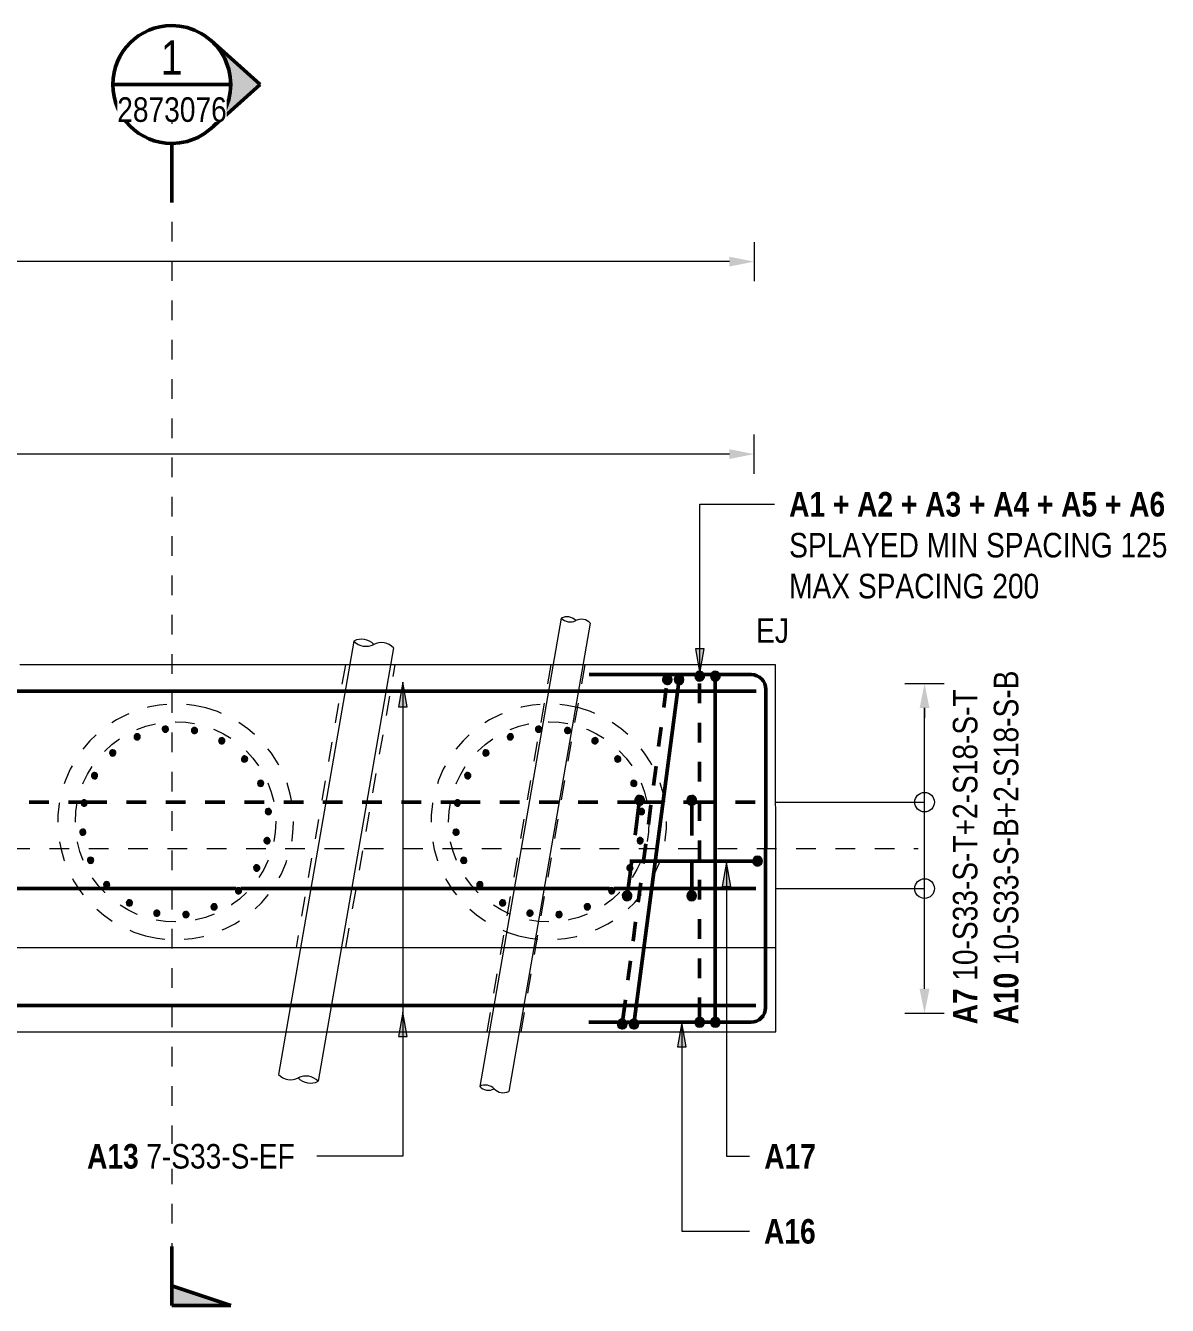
# Model space of a CAD drawing. Header units: metres. Extents: x -1137 to -1030, y 3 to 549.
# Drawn here: x -1108.86 to -1103.05, y 542.79 to 549.31 of the extents above; entities that cross this region are included whole.
import ezdxf

# ---------------------------------------------------------------- set-up
doc = ezdxf.new("R2010")
doc.units = ezdxf.units.M
for name, pattern in [('Dot_Section Line', [0.02, 0, -0.02]), ('JacobsDash', [0.0045, 0.003, -0.0015]), ('JacobsGridLine', [0.0145, 0.01, -0.001, 0.0025, -0.001])]:
    doc.linetypes.add(name, pattern=pattern)
for name, color, linetype, lineweight in [('A-ANNO-NOTE', 7, 'Continuous', 9), ('A-DETL', 7, 'Continuous', 13), ('A-DETL-GENF', 7, 'Continuous', 9), ('G-ANNO-SYMB', 7, 'Continuous', 9), ('G-ANNO-TEXT', 7, 'Continuous', 9), ('S-BEAM', 7, 'Continuous', 50), ('S-FNDN', 7, 'Continuous', 50), ('S-GRID', 7, 'Continuous', 9)]:
    doc.layers.add(name, color=color, linetype=linetype, lineweight=lineweight)
doc.styles.add('Arial Narrow', font='ARIALN.TTF', dxfattribs={"height": 0.175})
doc.styles.add('Arial Narrow_1', font='ARIALN.TTF', dxfattribs={"height": 0.125})
doc.styles.add('Arial Narrow_B', font='ARIALNB.TTF', dxfattribs={"height": 0.125})

# ---------------------------------------------------------------- blocks, each defined once
blk = doc.blocks.new('01_SFO_FRP_Pile_CastInPlace_CS_BR08 - CAST-IN-PLACE PILE - 1200-8642320-DRG-2873075 - ABUTMENT B REINFORCEMENT PLAN Copy 1')
at = {"layer": 'S-FNDN', "color": 8, "linetype": 'JacobsDash', "lineweight": 18, "true_color": 0x808080}
for start, end in [(90, 270), (270, 90)]:
    blk.add_arc((0, 0), 0.6, start, end, dxfattribs=at)
blk = doc.blocks.new('01_SFO_FRP_Pile_CastInPlace_CS_BR08 - CAST-IN-PLACE PILE - 1200-8642276-DRG-2873075 - ABUTMENT B REINFORCEMENT PLAN Copy 1')
at = {"layer": 'S-FNDN', "color": 8, "linetype": 'JacobsDash', "lineweight": 18, "true_color": 0x808080}
for start, end in [(90, 270), (270, 90)]:
    blk.add_arc((0, 0), 0.6, start, end, dxfattribs=at)
blk = doc.blocks.new('T2DExtentArrowReinf_v1 - Extent-6522182-DRG-2873075 - ABUTMENT B REINFORCEMENT PLAN Copy 1')
at = {"layer": 'A-DETL-GENF'}
for p, q in [((0, -0.01), (0, 0.01)), ((0.125, 0), (1.555, 0)), ((1.68, 0.01), (1.68, 0))]:
    blk.add_line(p, q, dxfattribs=at)
blk = doc.blocks.new('T2DExtentArrowReinf_v1 - Extent-9251891-DRG-2873075 - ABUTMENT B REINFORCEMENT PLAN Copy 1')
at = {"layer": 'A-DETL-GENF'}
for p, q in [((0, 0.01), (0, -0.01)), ((0.125, 0), (30.477, 0))]:
    blk.add_line(p, q, dxfattribs=at)
blk = doc.blocks.new('CS_DET_Rebar Combined - Multiple Bar-7523974-DRG-2873075 - ABUTMENT B REINFORCEMENT PLAN Copy 1')
at = {"layer": 'A-DETL-GENF'}
blk.add_hatch(color=256, dxfattribs=at).paths.add_polyline_path([(0, 0.025), (-0.0065, 0.0241), (-0.0125, 0.0217), (-0.0177, 0.0177), (-0.0217, 0.0125), (-0.0241, 0.0065), (-0.025, 0), (-0.0241, -0.0065), (-0.0217, -0.0125), (-0.0177, -0.0177), (-0.0125, -0.0217), (-0.0065, -0.0241), (0, -0.025), (0.0065, -0.0241), (0.0125, -0.0217), (0.0177, -0.0177), (0.0217, -0.0125), (0.0241, -0.0065), (0.025, 0), (0.0241, 0.0065), (0.0217, 0.0125), (0.0177, 0.0177), (0.0125, 0.0217), (0.0065, 0.0241)])
at = {"layer": 'A-DETL-GENF', "lineweight": 50}
blk.add_line((0.025, 0), (0.65, 0), dxfattribs=at)
at = {"layer": 'A-DETL-GENF'}
for start, end in [(360, 180), (180, 360)]:
    blk.add_arc((0, 0), 0.025, start, end, dxfattribs=at)
blk = doc.blocks.new('CS_DET_Rebar Combined - Multiple Bar-6463039-DRG-2873075 - ABUTMENT B REINFORCEMENT PLAN Copy 1')
at = {"layer": 'A-DETL-GENF'}
for points in [[(0.025, 0), (0.0241, 0.0065), (0.0217, 0.0125), (0.0177, 0.0177), (0.0125, 0.0217), (0.0065, 0.0241), (0, 0.025), (-0.0065, 0.0241), (-0.0125, 0.0217), (-0.0177, 0.0177), (-0.0217, 0.0125), (-0.0241, 0.0065), (-0.025, 0), (-0.0241, -0.0065), (-0.0217, -0.0125), (-0.0177, -0.0177), (-0.0125, -0.0217), (-0.0065, -0.0241), (0, -0.025), (0.0065, -0.0241), (0.0125, -0.0217), (0.0177, -0.0177), (0.0217, -0.0125), (0.0241, -0.0065)], [(1.7934, 0), (1.7925, 0.0065), (1.79, 0.0125), (1.7861, 0.0177), (1.7809, 0.0217), (1.7749, 0.0241), (1.7684, 0.025), (1.7619, 0.0241), (1.7559, 0.0217), (1.7507, 0.0177), (1.7467, 0.0125), (1.7442, 0.0065), (1.7434, 0), (1.7442, -0.0065), (1.7467, -0.0125), (1.7507, -0.0177), (1.7559, -0.0217), (1.7619, -0.0241), (1.7684, -0.025), (1.7749, -0.0241), (1.7809, -0.0217), (1.7861, -0.0177), (1.79, -0.0125), (1.7925, -0.0065)]]:
    blk.add_hatch(color=256, dxfattribs=at).paths.add_polyline_path(points)
at = {"layer": 'A-DETL-GENF', "lineweight": 50}
blk.add_line((0.025, 0), (1.7434, 0), dxfattribs=at)
at = {"layer": 'A-DETL-GENF'}
for centre, start, end in [((0, 0), 360, 180), ((0, 0), 180, 360), ((1.7684, 0), 360, 180), ((1.7684, 0), 180, 360)]:
    blk.add_arc(centre, 0.025, start, end, dxfattribs=at)
blk = doc.blocks.new('CS_DET_Rebar Combined - Multiple Bar-9307541-DRG-2873075 - ABUTMENT B REINFORCEMENT PLAN Copy 1')
at = {"layer": 'A-DETL-GENF', "lineweight": 50}
for p, q in [((0, 0), (0.7229, 0)), ((0.7453, 0), (2.6225, 0)), ((2.6449, 0), (4.5175, 0))]:
    blk.add_line(p, q, dxfattribs=at)
blk = doc.blocks.new('CS_DET_Rebar Combined - Multiple Bar-6463081-DRG-2873075 - ABUTMENT B REINFORCEMENT PLAN Copy 1')
at = {"layer": 'A-DETL-GENF'}
for points in [[(0.025, 0), (0.0241, 0.0065), (0.0217, 0.0125), (0.0177, 0.0177), (0.0125, 0.0217), (0.0065, 0.0241), (0, 0.025), (-0.0065, 0.0241), (-0.0125, 0.0217), (-0.0177, 0.0177), (-0.0217, 0.0125), (-0.0241, 0.0065), (-0.025, 0), (-0.0241, -0.0065), (-0.0217, -0.0125), (-0.0177, -0.0177), (-0.0125, -0.0217), (-0.0065, -0.0241), (0, -0.025), (0.0065, -0.0241), (0.0125, -0.0217), (0.0177, -0.0177), (0.0217, -0.0125), (0.0241, -0.0065)], [(1.7934, 0), (1.7925, 0.0065), (1.79, 0.0125), (1.7861, 0.0177), (1.7809, 0.0217), (1.7749, 0.0241), (1.7684, 0.025), (1.7619, 0.0241), (1.7559, 0.0217), (1.7507, 0.0177), (1.7467, 0.0125), (1.7442, 0.0065), (1.7434, 0), (1.7442, -0.0065), (1.7467, -0.0125), (1.7507, -0.0177), (1.7559, -0.0217), (1.7619, -0.0241), (1.7684, -0.025), (1.7749, -0.0241), (1.7809, -0.0217), (1.7861, -0.0177), (1.79, -0.0125), (1.7925, -0.0065)]]:
    blk.add_hatch(color=256, dxfattribs=at).paths.add_polyline_path(points)
at = {"layer": 'A-DETL-GENF', "linetype": 'JacobsDash', "lineweight": 50}
blk.add_line((1.7434, 0), (0.025, 0), dxfattribs=at)
at = {"layer": 'A-DETL-GENF'}
for centre, start, end in [((0, 0), 360, 180), ((0, 0), 180, 360), ((1.7684, 0), 360, 180), ((1.7684, 0), 180, 360)]:
    blk.add_arc(centre, 0.025, start, end, dxfattribs=at)
blk = doc.blocks.new('CS_DET_Rebar Combined - Multiple Bar-7528293-DRG-2873075 - ABUTMENT B REINFORCEMENT PLAN Copy 1')
at = {"layer": 'A-DETL-GENF'}
for points in [[(0.025, 0), (0.0241, 0.0065), (0.0217, 0.0125), (0.0177, 0.0177), (0.0125, 0.0217), (0.0065, 0.0241), (0, 0.025), (-0.0065, 0.0241), (-0.0125, 0.0217), (-0.0177, 0.0177), (-0.0217, 0.0125), (-0.0241, 0.0065), (-0.025, 0), (-0.0241, -0.0065), (-0.0217, -0.0125), (-0.0177, -0.0177), (-0.0125, -0.0217), (-0.0065, -0.0241), (0, -0.025), (0.0065, -0.0241), (0.0125, -0.0217), (0.0177, -0.0177), (0.0217, -0.0125), (0.0241, -0.0065)], [(1.7869, 0), (1.7861, 0.0065), (1.7836, 0.0125), (1.7796, 0.0177), (1.7744, 0.0217), (1.7684, 0.0241), (1.7619, 0.025), (1.7555, 0.0241), (1.7494, 0.0217), (1.7443, 0.0177), (1.7403, 0.0125), (1.7378, 0.0065), (1.7369, 0), (1.7378, -0.0065), (1.7403, -0.0125), (1.7443, -0.0177), (1.7494, -0.0217), (1.7555, -0.0241), (1.7619, -0.025), (1.7684, -0.0241), (1.7744, -0.0217), (1.7796, -0.0177), (1.7836, -0.0125), (1.7861, -0.0065)]]:
    blk.add_hatch(color=256, dxfattribs=at).paths.add_polyline_path(points)
at = {"layer": 'A-DETL-GENF', "lineweight": 50}
blk.add_line((0.025, 0), (1.7369, 0), dxfattribs=at)
at = {"layer": 'A-DETL-GENF'}
for centre, start, end in [((0, 0), 360, 180), ((0, 0), 180, 360), ((1.7619, 0), 0, 180), ((1.7619, 0), 180, 360)]:
    blk.add_arc(centre, 0.025, start, end, dxfattribs=at)
blk = doc.blocks.new('CS_DET_Rebar Combined - Multiple Bar-7528295-DRG-2873075 - ABUTMENT B REINFORCEMENT PLAN Copy 1')
at = {"layer": 'A-DETL-GENF'}
for points in [[(0.025, 0), (0.0241, 0.0065), (0.0217, 0.0125), (0.0177, 0.0177), (0.0125, 0.0217), (0.0065, 0.0241), (0, 0.025), (-0.0065, 0.0241), (-0.0125, 0.0217), (-0.0177, 0.0177), (-0.0217, 0.0125), (-0.0241, 0.0065), (-0.025, 0), (-0.0241, -0.0065), (-0.0217, -0.0125), (-0.0177, -0.0177), (-0.0125, -0.0217), (-0.0065, -0.0241), (0, -0.025), (0.0065, -0.0241), (0.0125, -0.0217), (0.0177, -0.0177), (0.0217, -0.0125), (0.0241, -0.0065)], [(1.7869, 0), (1.7861, 0.0065), (1.7836, 0.0125), (1.7796, 0.0177), (1.7744, 0.0217), (1.7684, 0.0241), (1.7619, 0.025), (1.7555, 0.0241), (1.7494, 0.0217), (1.7443, 0.0177), (1.7403, 0.0125), (1.7378, 0.0065), (1.7369, 0), (1.7378, -0.0065), (1.7403, -0.0125), (1.7443, -0.0177), (1.7494, -0.0217), (1.7555, -0.0241), (1.7619, -0.025), (1.7684, -0.0241), (1.7744, -0.0217), (1.7796, -0.0177), (1.7836, -0.0125), (1.7861, -0.0065)]]:
    blk.add_hatch(color=256, dxfattribs=at).paths.add_polyline_path(points)
at = {"layer": 'A-DETL-GENF', "linetype": 'JacobsDash', "lineweight": 50}
blk.add_line((1.7369, 0), (0.025, 0), dxfattribs=at)
at = {"layer": 'A-DETL-GENF'}
for centre, start, end in [((0, 0), 360, 180), ((0, 0), 180, 360), ((1.7619, 0), 0, 180), ((1.7619, 0), 180, 360)]:
    blk.add_arc(centre, 0.025, start, end, dxfattribs=at)
blk = doc.blocks.new('CS_DET_Rebar Combined - Multiple Bar-9307542-DRG-2873075 - ABUTMENT B REINFORCEMENT PLAN Copy 1')
at = {"layer": 'A-DETL-GENF', "linetype": 'JacobsDash', "lineweight": 50}
for p, q in [((0.3042, 0), (0, 0)), ((0.5693, 0), (0.3498, 0)), ((1.5044, 0), (0.6151, 0)), ((3.404, 0), (1.5351, 0)), ((5.299, 0), (3.4347, 0))]:
    blk.add_line(p, q, dxfattribs=at)
blk = doc.blocks.new('CS_DET_Rebar Combined - Multiple Bar-6463435-DRG-2873075 - ABUTMENT B REINFORCEMENT PLAN Copy 1')
at = {"layer": 'A-DETL-GENF'}
blk.add_hatch(color=256, dxfattribs=at).paths.add_polyline_path([(0.025, 0), (0.0241, 0.0065), (0.0217, 0.0125), (0.0177, 0.0177), (0.0111, 0.0222), (0.0065, 0.0241), (0, 0.025), (-0.0065, 0.0241), (-0.013, 0.0213), (-0.0177, 0.0177), (-0.0217, 0.0125), (-0.0241, 0.0065), (-0.025, 0), (-0.0241, -0.0065), (-0.0217, -0.0125), (-0.0177, -0.0177), (-0.0125, -0.0217), (-0.0065, -0.0241), (0, -0.025), (0.0065, -0.0241), (0.0125, -0.0217), (0.0177, -0.0177), (0.0217, -0.0125), (0.0241, -0.0065)])
at = {"layer": 'A-DETL-GENF', "lineweight": 50}
blk.add_line((0.025, 0), (0.18, 0), dxfattribs=at)
at = {"layer": 'A-DETL-GENF'}
for start, end in [(360, 180), (180, 360)]:
    blk.add_arc((0, 0), 0.025, start, end, dxfattribs=at)
blk = doc.blocks.new('CS_DET_Rebar Combined - Multiple Bar-6463445-DRG-2873075 - ABUTMENT B REINFORCEMENT PLAN Copy 1')
at = {"layer": 'A-DETL-GENF'}
blk.add_hatch(color=256, dxfattribs=at).paths.add_polyline_path([(-0.025, 0), (-0.0241, -0.0065), (-0.0217, -0.0125), (-0.0177, -0.0177), (-0.0125, -0.0217), (-0.0065, -0.0241), (0, -0.025), (0.0065, -0.0241), (0.0125, -0.0217), (0.0177, -0.0177), (0.0217, -0.0125), (0.0241, -0.0065), (0.025, 0), (0.0241, 0.0065), (0.0217, 0.0125), (0.0177, 0.0177), (0.0125, 0.0217), (0.0065, 0.0241), (0, 0.025), (-0.0065, 0.0241), (-0.0125, 0.0217), (-0.0177, 0.0177), (-0.0217, 0.0125), (-0.0241, 0.0065)])
at = {"layer": 'A-DETL-GENF', "lineweight": 50}
for p, q in [((0.025, 0), (0.1272, 0)), ((0.1577, 0), (0.18, 0))]:
    blk.add_line(p, q, dxfattribs=at)
at = {"layer": 'A-DETL-GENF'}
for start, end in [(0, 180), (180, 360)]:
    blk.add_arc((0, 0), 0.025, start, end, dxfattribs=at)
blk = doc.blocks.new('CS_DET_Rebar Combined - Multiple Bar-V1-DRG-2873075 - ABUTMENT B REINFORCEMENT PLAN Copy 1')
at = {"layer": 'A-DETL-GENF'}
blk.add_hatch(color=256, dxfattribs=at).paths.add_polyline_path([(-0.025, 0), (-0.0241, -0.0065), (-0.0217, -0.0125), (-0.0177, -0.0177), (-0.0125, -0.0217), (-0.0065, -0.0241), (0, -0.025), (0.0065, -0.0241), (0.0125, -0.0217), (0.0177, -0.0177), (0.0217, -0.0125), (0.0241, -0.0065), (0.025, 0), (0.0241, 0.0065), (0.0217, 0.0125), (0.0177, 0.0177), (0.0125, 0.0217), (0.0065, 0.0241), (0, 0.025), (-0.0065, 0.0241), (-0.0125, 0.0217), (-0.0177, 0.0177), (-0.0217, 0.0125), (-0.0241, 0.0065)])
at = {"layer": 'A-DETL-GENF', "lineweight": 50}
blk.add_line((0.025, 0), (0.18, 0), dxfattribs=at)
at = {"layer": 'A-DETL-GENF'}
for start, end in [(0, 180), (180, 360)]:
    blk.add_arc((0, 0), 0.025, start, end, dxfattribs=at)
blk = doc.blocks.new('T2DExtentArrowReinf_v1 - Extent-9252574-DRG-2873075 - ABUTMENT B REINFORCEMENT PLAN Copy 1')
at = {"layer": 'A-DETL-GENF'}
for p, q in [((0, -0.01), (0, 0.0757)), ((0.125, 0), (30.477, 0))]:
    blk.add_line(p, q, dxfattribs=at)
blk = doc.blocks.new('CS_DET_Pile-Column_BreakLine - Tubular BreakLine-7618182-DRG-2873075 - ABUTMENT B REINFORCEMENT PLAN Copy 1')
at = {"layer": 'A-DETL-GENF', "color": 143, "lineweight": 18, "true_color": 0x78aac8}
for centre, start, end in [((0.0512, 0.0681), 232.95733, 307.04267), ((0.1537, -0.0677), 52.95733, 127.04267), ((0.1537, 0.0681), 232.95733, 307.04267)]:
    blk.add_arc(centre, 0.0851, start, end, dxfattribs=at)
blk = doc.blocks.new('CS_DET_Pile-Column_BreakLine - Tubular BreakLine-7618129-DRG-2873075 - ABUTMENT B REINFORCEMENT PLAN Copy 1')
at = {"layer": 'A-DETL-GENF', "color": 143, "lineweight": 18, "true_color": 0x78aac8}
for centre, start, end in [((0.0513, 0.0681), 232.95733, 307.04267), ((0.1538, -0.0677), 52.95733, 127.04267), ((0.1538, 0.0681), 232.95733, 307.04267)]:
    blk.add_arc(centre, 0.0851, start, end, dxfattribs=at)
blk = doc.blocks.new('CS_DET_Pile-Column_BreakLine - Tubular BreakLine-9254493-DRG-2873075 - ABUTMENT B REINFORCEMENT PLAN Copy 1')
at = {"layer": 'A-DETL-GENF', "color": 143, "lineweight": 18, "true_color": 0x78aac8}
for centre, start, end in [((0.0375, 0.0499), 232.95733, 307.04267), ((0.1125, -0.0495), 52.95733, 127.04267), ((0.1125, 0.0499), 232.95733, 307.04267)]:
    blk.add_arc(centre, 0.0622, start, end, dxfattribs=at)
blk = doc.blocks.new('CS_DET_Pile-Column_BreakLine - Tubular BreakLine-9209392-DRG-2873075 - ABUTMENT B REINFORCEMENT PLAN Copy 1')
at = {"layer": 'A-DETL-GENF', "color": 143, "lineweight": 18, "true_color": 0x78aac8}
for centre, start, end in [((0.0375, -0.0499), 52.95733, 127.04267), ((0.1125, -0.0499), 52.95733, 127.04267), ((0.1125, 0.0495), 232.95733, 307.04267)]:
    blk.add_arc(centre, 0.0622, start, end, dxfattribs=at)
blk = doc.blocks.new('S_Det_Reinf_Bar Section_2D Grey - N32-6361576-DRG-2873075 - ABUTMENT B REINFORCEMENT PLAN Copy 1')
at = {"layer": 'A-DETL-GENF', "true_color": 0x808080}
blk.add_hatch(color=8, dxfattribs=at).paths.add_polyline_path([(-0.0139, -0.008), (-0.0113, -0.0113), (-0.008, -0.0139), (-0.0041, -0.0155), (0, -0.016), (0.0041, -0.0155), (0.008, -0.0139), (0.0113, -0.0113), (0.0139, -0.008), (0.0155, -0.0041), (0.016, 0), (0.0155, 0.0041), (0.0139, 0.008), (0.0113, 0.0113), (0.008, 0.0139), (0.0041, 0.0155), (0, 0.016), (-0.0041, 0.0155), (-0.008, 0.0139), (-0.0113, 0.0113), (-0.0139, 0.008), (-0.0155, 0.0041), (-0.016, 0), (-0.0155, -0.0041)])
at = {"layer": 'A-DETL-GENF', "color": 8, "lineweight": 18, "true_color": 0x808080}
for start, end in [(360, 180), (180, 360)]:
    blk.add_arc((0, 0), 0.016, start, end, dxfattribs=at)
blk = doc.blocks.new('S_Det_Reinf_Bar Section_2D Grey - N32-V13-DRG-2873075 - ABUTMENT B REINFORCEMENT PLAN Copy 1')
at = {"layer": 'A-DETL-GENF', "true_color": 0x808080}
blk.add_hatch(color=8, dxfattribs=at).paths.add_polyline_path([(0.008, -0.0139), (0.0113, -0.0113), (0.0139, -0.008), (0.0155, -0.0041), (0.016, 0), (0.0155, 0.0041), (0.0139, 0.008), (0.0113, 0.0113), (0.008, 0.0139), (0.0041, 0.0155), (-0.0015, 0.0158), (-0.0041, 0.0155), (-0.008, 0.0139), (-0.0113, 0.0113), (-0.0139, 0.008), (-0.0155, 0.0041), (-0.016, 0), (-0.0155, -0.0041), (-0.0139, -0.008), (-0.0113, -0.0113), (-0.008, -0.0139), (-0.0041, -0.0155), (0, -0.016), (0.0041, -0.0155)])
at = {"layer": 'A-DETL-GENF', "color": 8, "lineweight": 18, "true_color": 0x808080}
for start, end in [(360, 180), (180, 360)]:
    blk.add_arc((0, 0), 0.016, start, end, dxfattribs=at)
blk = doc.blocks.new('Section - sectionTail-4870194-DRG-2873075 - ABUTMENT B REINFORCEMENT PLAN Copy 1')
at = {"layer": 'G-ANNO-SYMB'}
blk.add_hatch(color=256, dxfattribs=at).paths.add_polyline_path([(-0.006, 0.006), (-0.004, 0), (-0.006, 0)])
at = {"layer": 'G-ANNO-SYMB', "lineweight": 50}
for p, q in [((-0.006, 0.006), (-0.006, 0)), ((-0.004, 0), (-0.006, 0.006)), ((-0.006, 0), (-0.004, 0)), ((-0.006, 0), (0, 0))]:
    blk.add_line(p, q, dxfattribs=at)
blk = doc.blocks.new('Section - SectionHead-4898858-DRG-2873075 - ABUTMENT B REINFORCEMENT PLAN Copy 1')
at = {"layer": 'G-ANNO-SYMB'}
h = blk.add_hatch(color=256, dxfattribs=at)
edge = h.paths.add_edge_path()
edge.add_line((-0.002, 0.009), (0.00247, 0.004))
edge.add_arc((-0.002, 0), 0.006, 41.8277, 138.1723)
edge.add_line((-0.00647, 0.004), (-0.002, 0.009))
at = {"layer": 'G-ANNO-SYMB', "lineweight": 50}
for p, q in [((-0.002, 0.009), (-0.00647, 0.004)), ((0.00247, 0.004), (-0.002, 0.009)), ((0.004, 0), (0.01, 0))]:
    blk.add_line(p, q, dxfattribs=at)
for start, end in [(360, 180), (180, 360)]:
    blk.add_arc((-0.002, 0), 0.006, start, end, dxfattribs=at)

msp = doc.modelspace()

# ---------------------------------------------------------------- hatches: boundary and pattern name
at = {"layer": 'A-ANNO-NOTE', "lineweight": 5}
for points in [[(-1105.2789, 548.0811), (-1105.1539, 548.1061), (-1105.2789, 548.1311)], [(-1105.2789, 547.1011), (-1105.1539, 547.1261), (-1105.2789, 547.1511)], [(-1104.2609, 545.8333), (-1104.2859, 545.9583), (-1104.3109, 545.8333)], [(-1104.2859, 544.2783), (-1104.2609, 544.4033), (-1104.3109, 544.4033)]]:
    msp.add_hatch(color=256, dxfattribs=at).paths.add_polyline_path(points)
at = {"layer": 'G-ANNO-TEXT'}
for points in [[(-1105.4303, 546.0096), (-1105.4083, 546.1346), (-1105.4524, 546.1346)], [(-1106.9411, 545.9645), (-1106.9632, 545.8395), (-1106.9191, 545.8395)], [(-1105.2944, 545.0488), (-1105.3165, 544.9238), (-1105.2724, 544.9238)], [(-1106.9411, 544.2852), (-1106.9632, 544.1602), (-1106.9191, 544.1602)], [(-1105.5209, 544.2327), (-1105.5429, 544.1077), (-1105.4988, 544.1077)]]:
    msp.add_hatch(color=256, dxfattribs=at).paths.add_polyline_path(points)

# ---------------------------------------------------------------- linework, layer by layer
at = {"layer": 'A-ANNO-NOTE'}
for p, q in [((-1105.1539, 548.2061), (-1105.1539, 548.0061)), ((-1105.2789, 548.1061), (-1105.3289, 548.1061)), ((-1105.1539, 547.0261), (-1105.1539, 547.2261)), ((-1105.2789, 547.1261), (-1105.3289, 547.1261)), ((-1104.3859, 545.9583), (-1104.1859, 545.9583)), ((-1104.2859, 545.8333), (-1104.2859, 545.7833)), ((-1104.2859, 544.4033), (-1104.2859, 544.4533)), ((-1104.1859, 544.2783), (-1104.3859, 544.2783))]:
    msp.add_line(p, q, dxfattribs=at)
msp.add_circle((-1104.2859, 544.9138), 0.05, dxfattribs=at)
at = {"layer": 'A-DETL', "color": 143, "lineweight": 18, "true_color": 0x78aac8}
for p, q in [((-1106.1349, 546.291), (-1106.5503, 543.9067)), ((-1105.9872, 546.2652), (-1106.4026, 543.881)), ((-1107.1904, 546.1743), (-1107.5748, 543.9675)), ((-1106.9884, 546.1391), (-1107.3729, 543.9323))]:
    msp.add_line(p, q, dxfattribs=at)
at = {"layer": 'A-DETL', "color": 8, "linetype": 'JacobsDash', "lineweight": 18, "true_color": 0x808080}
for p, q in [((-1107.2341, 546.0536), (-1107.4849, 544.6136)), ((-1107.2312, 544.6136), (-1106.9803, 546.0536)), ((-1119.0542, 544.6136), (-1105.0436, 544.6136))]:
    msp.add_line(p, q, dxfattribs=at)
at = {"layer": 'A-DETL', "linetype": 'JacobsDash'}
for p, q in [((-1106.5127, 544.1837), (-1106.187, 546.0537)), ((-1106.3398, 544.1836), (-1106.014, 546.0536))]:
    msp.add_line(p, q, dxfattribs=at)
at = {"layer": 'A-DETL', "lineweight": 50}
for p, q in [((-1105.9932, 546.0033), (-1105.4544, 546.0033)), ((-1105.4074, 546.0033), (-1105.3744, 546.0033)), ((-1105.3274, 546.0033), (-1105.1682, 546.0033)), ((-1105.1432, 545.9183), (-1117.1432, 545.9183)), ((-1105.0932, 545.9282), (-1105.0951, 544.3082)), ((-1105.1452, 544.3183), (-1117.1432, 544.3183)), ((-1105.8481, 544.2333), (-1105.9952, 544.2333)), ((-1105.7881, 544.2333), (-1105.8017, 544.2333)), ((-1105.4559, 544.2333), (-1105.7417, 544.2333)), ((-1105.3759, 544.2333), (-1105.4059, 544.2333)), ((-1105.1701, 544.2333), (-1105.3259, 544.2333))]:
    msp.add_line(p, q, dxfattribs=at)
at = {"layer": 'A-DETL', "lineweight": 18}
for p, q in [((-1105.0459, 545.3538), (-1104.2859, 545.3538)), ((-1105.0459, 544.9138), (-1104.2859, 544.9138))]:
    msp.add_line(p, q, dxfattribs=at)
at = {"layer": 'A-DETL', "color": 8, "linetype": 'JacobsDash', "lineweight": 9, "true_color": 0x808080}
for centre in [(-1108.0981, 545.2536), (-1106.1985, 545.2536)]:
    msp.add_circle(centre, 0.51, dxfattribs=at)
at = {"layer": 'A-DETL', "lineweight": 18}
for centre in [(-1104.2859, 545.3538), (-1104.2859, 544.9138)]:
    msp.add_circle(centre, 0.05, dxfattribs=at)
at = {"layer": 'A-DETL', "lineweight": 50}
for centre, start, end in [((-1105.1682, 545.9283), 359.93275, 89.99996), ((-1105.1701, 544.3083), 269.99996, 359.93275)]:
    msp.add_arc(centre, 0.075, start, end, dxfattribs=at)
at = {"layer": 'G-ANNO-SYMB', "lineweight": 50}
msp.add_line((-1108.4175, 549.008), (-1107.8175, 549.008), dxfattribs=at)
at = {"layer": 'G-ANNO-SYMB', "color": 7, "linetype": 'Dot_Section Line', "true_color": 0xffffff}
msp.add_line((-1108.1175, 548.908), (-1108.1175, 543.0913), dxfattribs=at)
at = {"layer": 'G-ANNO-TEXT'}
for p, q in [((-1105.4303, 546.8708), (-1105.0501, 546.8708)), ((-1105.4303, 546.0096), (-1105.4303, 546.8708)), ((-1105.4083, 546.1346), (-1105.4524, 546.1346)), ((-1105.4524, 546.1346), (-1105.4303, 546.0096)), ((-1105.4303, 546.0096), (-1105.4083, 546.1346)), ((-1106.9411, 545.9645), (-1106.9632, 545.8395)), ((-1106.9191, 545.8395), (-1106.9411, 545.9645)), ((-1106.9411, 545.9645), (-1106.9411, 543.5507)), ((-1106.9632, 545.8395), (-1106.9191, 545.8395)), ((-1105.2944, 545.0488), (-1105.3165, 544.9238)), ((-1105.2724, 544.9238), (-1105.2944, 545.0488)), ((-1105.2944, 545.0488), (-1105.2944, 543.5507)), ((-1105.3165, 544.9238), (-1105.2724, 544.9238)), ((-1106.9411, 544.2852), (-1106.9632, 544.1602)), ((-1106.9191, 544.1602), (-1106.9411, 544.2852)), ((-1106.9411, 544.2852), (-1106.9411, 543.5507)), ((-1105.5209, 544.2327), (-1105.5429, 544.1077)), ((-1105.4988, 544.1077), (-1105.5209, 544.2327)), ((-1105.5209, 544.2327), (-1105.5209, 543.1685)), ((-1106.9632, 544.1602), (-1106.9191, 544.1602)), ((-1105.5429, 544.1077), (-1105.4988, 544.1077)), ((-1107.3756, 543.5507), (-1107.3788, 543.5507)), ((-1106.9411, 543.5507), (-1107.3756, 543.5507)), ((-1106.9411, 543.5507), (-1107.3756, 543.5507)), ((-1105.2944, 543.5507), (-1105.1765, 543.5507)), ((-1105.5209, 543.1685), (-1105.1776, 543.1685))]:
    msp.add_line(p, q, dxfattribs=at)
at = {"layer": 'S-BEAM', "lineweight": 13}
for p, q in [((-1105.0453, 546.0536), (-1108.8918, 546.0536)), ((-1105.0436, 544.6136), (-1105.0453, 546.0536)), ((-1109.1427, 544.6136), (-1105.0436, 544.6136)), ((-1105.0431, 544.1836), (-1105.0436, 544.6136)), ((-1116.8203, 544.1836), (-1105.0441, 544.1836)), ((-1105.0441, 544.1836), (-1105.0431, 544.1836))]:
    msp.add_line(p, q, dxfattribs=at)
at = {"layer": 'S-GRID', "linetype": 'JacobsGridLine', "lineweight": 18}
msp.add_line((-1136.1396, 545.1185), (-1104.3182, 545.1185), dxfattribs=at)

# ---------------------------------------------------------------- block references
at = {"layer": 'A-DETL-GENF'}
for name, p, rotation in [('T2DExtentArrowReinf_v1 - Extent-9252574-DRG-2873075 - ABUTMENT B REINFORCEMENT PLAN Copy 1', (-1105.1539, 548.1061), 180), ('T2DExtentArrowReinf_v1 - Extent-9251891-DRG-2873075 - ABUTMENT B REINFORCEMENT PLAN Copy 1', (-1105.1539, 547.1261), 180), ('CS_DET_Rebar Combined - Multiple Bar-6463081-DRG-2873075 - ABUTMENT B REINFORCEMENT PLAN Copy 1', (-1105.5951, 545.9775), 262.5336967671208), ('CS_DET_Rebar Combined - Multiple Bar-6463039-DRG-2873075 - ABUTMENT B REINFORCEMENT PLAN Copy 1', (-1105.5351, 545.9775), 262.5336967671208), ('CS_DET_Rebar Combined - Multiple Bar-7528295-DRG-2873075 - ABUTMENT B REINFORCEMENT PLAN Copy 1', (-1105.4309, 545.9953), 270.0000000000164), ('CS_DET_Rebar Combined - Multiple Bar-7528293-DRG-2873075 - ABUTMENT B REINFORCEMENT PLAN Copy 1', (-1105.3509, 545.9953), 270.0000000000164), ('T2DExtentArrowReinf_v1 - Extent-6522182-DRG-2873075 - ABUTMENT B REINFORCEMENT PLAN Copy 1', (-1104.2859, 544.2783), 90.00000000000612), ('CS_DET_Rebar Combined - Multiple Bar-6463435-DRG-2873075 - ABUTMENT B REINFORCEMENT PLAN Copy 1', (-1105.7361, 545.3635), 262.5336967671208), ('CS_DET_Rebar Combined - Multiple Bar-6463435-DRG-2873075 - ABUTMENT B REINFORCEMENT PLAN Copy 1', (-1105.4709, 545.3635), 269.9999999999963), ('CS_DET_Rebar Combined - Multiple Bar-9307542-DRG-2873075 - ABUTMENT B REINFORCEMENT PLAN Copy 1', (-1105.1439, 545.3538), 180), ('CS_DET_Rebar Combined - Multiple Bar-6463445-DRG-2873075 - ABUTMENT B REINFORCEMENT PLAN Copy 1', (-1105.7999, 544.8768), 82.53369676713787), ('CS_DET_Rebar Combined - Multiple Bar-7523974-DRG-2873075 - ABUTMENT B REINFORCEMENT PLAN Copy 1', (-1105.136, 545.0538), 180), ('CS_DET_Rebar Combined - Multiple Bar-V1-DRG-2873075 - ABUTMENT B REINFORCEMENT PLAN Copy 1', (-1105.4709, 544.8768), 90.00000000004846), ('CS_DET_Rebar Combined - Multiple Bar-9307541-DRG-2873075 - ABUTMENT B REINFORCEMENT PLAN Copy 1', (-1105.1444, 544.9138), 180)]:
    msp.add_blockref(name, p, dxfattribs=dict(at, rotation=rotation))
at = {"layer": 'A-DETL-GENF', "color": 143, "true_color": 0x78aac8}
for name, p, rotation in [('CS_DET_Pile-Column_BreakLine - Tubular BreakLine-9254493-DRG-2873075 - ABUTMENT B REINFORCEMENT PLAN Copy 1', (-1105.9871, 546.2654), 170.1169444444518), ('CS_DET_Pile-Column_BreakLine - Tubular BreakLine-7618129-DRG-2873075 - ABUTMENT B REINFORCEMENT PLAN Copy 1', (-1106.9884, 546.1393), 170.1172754231802), ('CS_DET_Pile-Column_BreakLine - Tubular BreakLine-7618182-DRG-2873075 - ABUTMENT B REINFORCEMENT PLAN Copy 1', (-1107.5748, 543.9673), 350.1172754230822), ('CS_DET_Pile-Column_BreakLine - Tubular BreakLine-9209392-DRG-2873075 - ABUTMENT B REINFORCEMENT PLAN Copy 1', (-1106.4026, 543.8808), 170.116944444465)]:
    msp.add_blockref(name, p, dxfattribs=dict(at, rotation=rotation))
at = {"layer": 'A-DETL-GENF', "color": 8, "true_color": 0x808080}
for name, p, rotation in [('S_Det_Reinf_Bar Section_2D Grey - N32-6361576-DRG-2873075 - ABUTMENT B REINFORCEMENT PLAN Copy 1', (-1108.1505, 545.7257), 6.340833333547853), ('S_Det_Reinf_Bar Section_2D Grey - N32-6361576-DRG-2873075 - ABUTMENT B REINFORCEMENT PLAN Copy 1', (-1108.0021, 545.7188), 348.3408333335429), ('S_Det_Reinf_Bar Section_2D Grey - N32-6361576-DRG-2873075 - ABUTMENT B REINFORCEMENT PLAN Copy 1', (-1106.2509, 545.7257), 6.340833333547853), ('S_Det_Reinf_Bar Section_2D Grey - N32-6361576-DRG-2873075 - ABUTMENT B REINFORCEMENT PLAN Copy 1', (-1106.1025, 545.7188), 348.3408333335429), ('S_Det_Reinf_Bar Section_2D Grey - N32-6361576-DRG-2873075 - ABUTMENT B REINFORCEMENT PLAN Copy 1', (-1108.2939, 545.6864), 24.340833333553), ('S_Det_Reinf_Bar Section_2D Grey - N32-V13-DRG-2873075 - ABUTMENT B REINFORCEMENT PLAN Copy 1', (-1107.863, 545.6664), 330.3408333335377), ('S_Det_Reinf_Bar Section_2D Grey - N32-6361576-DRG-2873075 - ABUTMENT B REINFORCEMENT PLAN Copy 1', (-1106.3943, 545.6864), 24.340833333553), ('S_Det_Reinf_Bar Section_2D Grey - N32-6361576-DRG-2873075 - ABUTMENT B REINFORCEMENT PLAN Copy 1', (-1105.9634, 545.6664), 330.3408333335377), ('S_Det_Reinf_Bar Section_2D Grey - N32-6361576-DRG-2873075 - ABUTMENT B REINFORCEMENT PLAN Copy 1', (-1108.418, 545.6047), 42.34083333355809), ('S_Det_Reinf_Bar Section_2D Grey - N32-6361576-DRG-2873075 - ABUTMENT B REINFORCEMENT PLAN Copy 1', (-1107.747, 545.5736), 312.3408333335327), ('S_Det_Reinf_Bar Section_2D Grey - N32-6361576-DRG-2873075 - ABUTMENT B REINFORCEMENT PLAN Copy 1', (-1106.5184, 545.6047), 42.34083333355809), ('S_Det_Reinf_Bar Section_2D Grey - N32-6361576-DRG-2873075 - ABUTMENT B REINFORCEMENT PLAN Copy 1', (-1105.8474, 545.5736), 312.3408333335327), ('S_Det_Reinf_Bar Section_2D Grey - N32-6361576-DRG-2873075 - ABUTMENT B REINFORCEMENT PLAN Copy 1', (-1108.5108, 545.4887), 60.34083333356319), ('S_Det_Reinf_Bar Section_2D Grey - N32-6361576-DRG-2873075 - ABUTMENT B REINFORCEMENT PLAN Copy 1', (-1107.6653, 545.4494), 294.3408333335275), ('S_Det_Reinf_Bar Section_2D Grey - N32-6361576-DRG-2873075 - ABUTMENT B REINFORCEMENT PLAN Copy 1', (-1106.6112, 545.4887), 60.34083333356319), ('S_Det_Reinf_Bar Section_2D Grey - N32-6361576-DRG-2873075 - ABUTMENT B REINFORCEMENT PLAN Copy 1', (-1105.7657, 545.4494), 294.3408333335275), ('S_Det_Reinf_Bar Section_2D Grey - N32-6361576-DRG-2873075 - ABUTMENT B REINFORCEMENT PLAN Copy 1', (-1108.5633, 545.3496), 78.34083333346652), ('S_Det_Reinf_Bar Section_2D Grey - N32-6361576-DRG-2873075 - ABUTMENT B REINFORCEMENT PLAN Copy 1', (-1107.626, 545.3061), 276.3408333335225), ('S_Det_Reinf_Bar Section_2D Grey - N32-6361576-DRG-2873075 - ABUTMENT B REINFORCEMENT PLAN Copy 1', (-1106.6637, 545.3496), 78.34083333346652), ('S_Det_Reinf_Bar Section_2D Grey - N32-6361576-DRG-2873075 - ABUTMENT B REINFORCEMENT PLAN Copy 1', (-1105.7264, 545.3061), 276.3408333335225), ('S_Det_Reinf_Bar Section_2D Grey - N32-6361576-DRG-2873075 - ABUTMENT B REINFORCEMENT PLAN Copy 1', (-1108.5702, 545.2012), 96.34083333347158), ('S_Det_Reinf_Bar Section_2D Grey - N32-6361576-DRG-2873075 - ABUTMENT B REINFORCEMENT PLAN Copy 1', (-1106.6706, 545.2012), 96.34083333347158), ('S_Det_Reinf_Bar Section_2D Grey - N32-6361576-DRG-2873075 - ABUTMENT B REINFORCEMENT PLAN Copy 1', (-1107.6329, 545.1576), 258.3408333335174), ('S_Det_Reinf_Bar Section_2D Grey - N32-6361576-DRG-2873075 - ABUTMENT B REINFORCEMENT PLAN Copy 1', (-1105.7333, 545.1576), 258.3408333335174), ('S_Det_Reinf_Bar Section_2D Grey - N32-6361576-DRG-2873075 - ABUTMENT B REINFORCEMENT PLAN Copy 1', (-1108.5309, 545.0578), 114.3408333334767), ('S_Det_Reinf_Bar Section_2D Grey - N32-6361576-DRG-2873075 - ABUTMENT B REINFORCEMENT PLAN Copy 1', (-1106.6313, 545.0578), 114.3408333334767), ('S_Det_Reinf_Bar Section_2D Grey - N32-6361576-DRG-2873075 - ABUTMENT B REINFORCEMENT PLAN Copy 1', (-1107.6853, 545.0186), 240.3408333335123), ('S_Det_Reinf_Bar Section_2D Grey - N32-6361576-DRG-2873075 - ABUTMENT B REINFORCEMENT PLAN Copy 1', (-1105.7857, 545.0186), 240.3408333335123), ('S_Det_Reinf_Bar Section_2D Grey - N32-6361576-DRG-2873075 - ABUTMENT B REINFORCEMENT PLAN Copy 1', (-1108.4492, 544.9337), 132.3408333334818), ('S_Det_Reinf_Bar Section_2D Grey - N32-6361576-DRG-2873075 - ABUTMENT B REINFORCEMENT PLAN Copy 1', (-1106.5496, 544.9337), 132.3408333334818), ('S_Det_Reinf_Bar Section_2D Grey - N32-6361576-DRG-2873075 - ABUTMENT B REINFORCEMENT PLAN Copy 1', (-1108.3331, 544.8409), 150.3408333334868), ('S_Det_Reinf_Bar Section_2D Grey - N32-6361576-DRG-2873075 - ABUTMENT B REINFORCEMENT PLAN Copy 1', (-1107.7781, 544.9025), 222.3408333335072), ('S_Det_Reinf_Bar Section_2D Grey - N32-6361576-DRG-2873075 - ABUTMENT B REINFORCEMENT PLAN Copy 1', (-1106.4335, 544.8409), 150.3408333334868), ('S_Det_Reinf_Bar Section_2D Grey - N32-6361576-DRG-2873075 - ABUTMENT B REINFORCEMENT PLAN Copy 1', (-1105.8785, 544.9025), 222.3408333335072), ('S_Det_Reinf_Bar Section_2D Grey - N32-6361576-DRG-2873075 - ABUTMENT B REINFORCEMENT PLAN Copy 1', (-1108.1941, 544.7884), 168.340833333492), ('S_Det_Reinf_Bar Section_2D Grey - N32-6361576-DRG-2873075 - ABUTMENT B REINFORCEMENT PLAN Copy 1', (-1108.0456, 544.7815), 186.3408333334969), ('S_Det_Reinf_Bar Section_2D Grey - N32-6361576-DRG-2873075 - ABUTMENT B REINFORCEMENT PLAN Copy 1', (-1107.9023, 544.8208), 204.3408333335021), ('S_Det_Reinf_Bar Section_2D Grey - N32-6361576-DRG-2873075 - ABUTMENT B REINFORCEMENT PLAN Copy 1', (-1106.2945, 544.7884), 168.340833333492), ('S_Det_Reinf_Bar Section_2D Grey - N32-6361576-DRG-2873075 - ABUTMENT B REINFORCEMENT PLAN Copy 1', (-1106.146, 544.7815), 186.3408333334969), ('S_Det_Reinf_Bar Section_2D Grey - N32-6361576-DRG-2873075 - ABUTMENT B REINFORCEMENT PLAN Copy 1', (-1106.0027, 544.8208), 204.3408333335021)]:
    msp.add_blockref(name, p, dxfattribs=dict(at, rotation=rotation))
at = {"layer": 'G-ANNO-SYMB', "lineweight": 50, "xscale": 49.99999999999998, "yscale": 49.99999999999998, "zscale": 49.99999999999998, "rotation": 269.9999999999978}
msp.add_blockref('Section - SectionHead-4898858-DRG-2873075 - ABUTMENT B REINFORCEMENT PLAN Copy 1', (-1108.1175, 548.908), dxfattribs=at)
at = {"layer": 'G-ANNO-SYMB', "lineweight": 50, "extrusion": (0, 0, -1), "xscale": 49.99999999999997, "yscale": 49.99999999999997, "zscale": 49.99999999999997, "rotation": 90.00000000000236}
msp.add_blockref('Section - sectionTail-4870194-DRG-2873075 - ABUTMENT B REINFORCEMENT PLAN Copy 1', (1108.1175, 543.0913), dxfattribs=at)
at = {"layer": 'S-FNDN', "color": 8, "linetype": 'JacobsDash', "lineweight": 18, "true_color": 0x808080, "rotation": 345.1169444444436}
for name, p in [('01_SFO_FRP_Pile_CastInPlace_CS_BR08 - CAST-IN-PLACE PILE - 1200-8642276-DRG-2873075 - ABUTMENT B REINFORCEMENT PLAN Copy 1', (-1108.0981, 545.2536)), ('01_SFO_FRP_Pile_CastInPlace_CS_BR08 - CAST-IN-PLACE PILE - 1200-8642320-DRG-2873075 - ABUTMENT B REINFORCEMENT PLAN Copy 1', (-1106.1985, 545.2536))]:
    msp.add_blockref(name, p, dxfattribs=at)

# ---------------------------------------------------------------- texts
at = {"layer": 'G-ANNO-TEXT', "char_height": 0.125, "attachment_point": 1, "bg_fill": 3, "box_fill_scale": 1, "bg_fill_color": 256, "bg_fill_true_color": 13158600, "bg_fill_transparency": 0}
for s, insert, style in [('A1 + A2 + A3 + A4 + A5 + A6', (-1104.9751, 546.9333), 'Arial Narrow_B'), ('SPLAYED MIN SPACING 125', (-1104.9751, 546.7249), 'Arial Narrow_1'), ('MAX SPACING 200 ', (-1104.9751, 546.5165), 'Arial Narrow_1'), ('A13', (-1108.5486, 543.6132), 'Arial Narrow_B'), ('A17', (-1105.1015, 543.6132), 'Arial Narrow_B'), ('A16', (-1105.1026, 543.231), 'Arial Narrow_B')]:
    msp.add_mtext(s, dxfattribs=dict(at, insert=insert, style=style))
at = {"layer": 'G-ANNO-TEXT', "char_height": 0.125, "attachment_point": 1, "rotation": 90, "style": 'Arial Narrow_B', "bg_fill": 3, "box_fill_scale": 1, "bg_fill_color": 256, "bg_fill_true_color": 13158600, "bg_fill_transparency": 0}
for s, insert in [('A10', (-1103.9333, 544.2227)), ('A7', (-1104.1417, 544.2227))]:
    msp.add_mtext(s, dxfattribs=dict(at, insert=insert))

# ---------------------------------------------------------------- next in the draw order: texts
at = {"layer": 'G-ANNO-SYMB', "insert": (-1108.1737, 549.2329), "char_height": 0.175, "attachment_point": 1, "style": 'Arial Narrow', "bg_fill": 3, "box_fill_scale": 1, "bg_fill_color": 256, "bg_fill_transparency": 0}
msp.add_mtext('1', dxfattribs=at)
at = {"layer": 'G-ANNO-SYMB', "insert": (-1108.3952, 548.9428), "char_height": 0.125, "attachment_point": 1, "style": 'Arial Narrow_1', "bg_fill": 3, "box_fill_scale": 1, "bg_fill_color": 256, "bg_fill_true_color": 13158600, "bg_fill_transparency": 0}
msp.add_mtext('2873076', dxfattribs=at)
at = {"layer": 'G-ANNO-TEXT', "char_height": 0.125, "attachment_point": 1, "style": 'Arial Narrow_1', "bg_fill": 3, "box_fill_scale": 1, "bg_fill_color": 256, "bg_fill_true_color": 13158600, "bg_fill_transparency": 0}
for s, insert in [('EJ', (-1105.1432, 546.2902)), (' 7-S33-S-EF ', (-1108.2873, 543.6132))]:
    msp.add_mtext(s, dxfattribs=dict(at, insert=insert))
at = {"layer": 'G-ANNO-TEXT', "char_height": 0.125, "attachment_point": 1, "rotation": 90, "style": 'Arial Narrow_1', "bg_fill": 3, "box_fill_scale": 1, "bg_fill_color": 256, "bg_fill_true_color": 13158600, "bg_fill_transparency": 0}
for s, insert in [(' 10-S33-S-B+2-S18-S-B ', (-1103.9333, 544.484)), (' 10-S33-S-T+2-S18-S-T ', (-1104.1417, 544.4047))]:
    msp.add_mtext(s, dxfattribs=dict(at, insert=insert))

doc.saveas('drawing.dxf')
